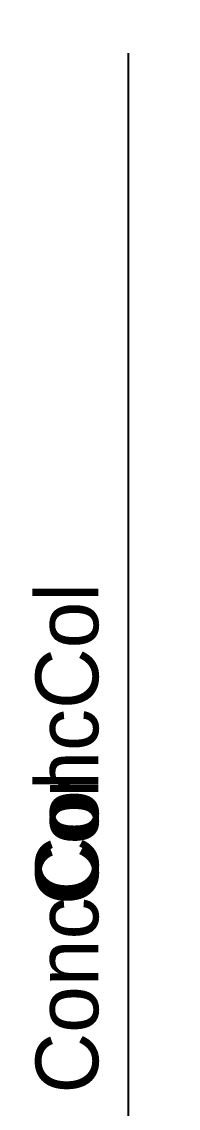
# Model space of a CAD drawing. Extents: x -38 to 2998, y -195 to 11529.
# Drawn here: x 356.8 to 371.8, y 2599.2 to 2703 of the extents above; entities that cross this region are included whole.
import ezdxf
from ezdxf.enums import TextEntityAlignment as Align

# ---------------------------------------------------------------- set-up
doc = ezdxf.new("R2010")
doc.units = 0
doc.header["$MEASUREMENT"] = 0
doc.layers.get('0').update_dxf_attribs({"linetype": 'CONTINUOUS'})
for name, color, linetype in [('CENTERLINES', 7, 'CONTINUOUS'), ('DIMENSIONS', 4, 'CONTINUOUS'), ('TEXT', 5, 'CONTINUOUS')]:
    doc.layers.add(name, color=color, linetype=linetype)
doc.dimstyles.get("Standard").update_dxf_attribs({"dimtxt": 0.18, "dimasz": 0.18, "dimexe": 0.18, "dimexo": 0.0625, "dimgap": 0.09, "dimtad": 0, "dimtih": 1, "dimtoh": 1, "dimdec": 4, "dimzin": 0, "dimtxsty": 'STANDARD', "dimcen": 0.09, "dimazin": 3, "dimtfac": 1, "dimtdec": 4, "dimtofl": 0, "dimtmove": 0, "dimatfit": 3, "dimtolj": 1, "dimtzin": 0})

# ---------------------------------------------------------------- blocks, each defined once
blk = doc.blocks.new('*D7740')
at = {"color": 1, "linetype": 'BYBLOCK'}
for points in [[(260.77, 2710.77), (259.71, 2709.71), (252.28, 2702.29), (251.22, 2701.23)], [(371.77, 2710.77), (370.71, 2709.71), (363.28, 2702.29), (362.22, 2701.23)]]:
    blk.add_solid(points, dxfattribs=at)
at = {"layer": 'DIMENSIONS', "color": 9, "linetype": 'BYBLOCK'}
for p, q in [((256, 2706), (256, 2724)), ((367, 2706), (367, 2724))]:
    blk.add_line(p, q, dxfattribs=at)
at = {"layer": 'DIMENSIONS', "color": 0, "linetype": 'BYBLOCK'}
blk.add_line((256, 2706), (367, 2706), dxfattribs=at)
at = {"layer": 'DIMENSIONS', "color": 0, "linetype": 'BYBLOCK', "insert": (311.5, 2718), "char_height": 6, "attachment_point": 5}
blk.add_mtext("\\A1; 9' -3''", dxfattribs=at)

msp = doc.modelspace()

# ---------------------------------------------------------------- linework, layer by layer
at = {"layer": 'CENTERLINES', "color": 0, "linetype": 'CONTINUOUS'}
for p, q in [((366.996, 2568), (366.996, 2700)), ((366.996, 2568), (366.996, 2700)), ((366.996, 2568), (366.996, 2700)), ((366.996, 2544), (366.996, 2688))]:
    msp.add_line(p, q, dxfattribs=at)

# ---------------------------------------------------------------- texts
at = {"layer": 'TEXT', "color": 0}
for p in [(360.996, 2634), (360.996, 2634), (360.996, 2634), (360.996, 2616)]:
    msp.add_text('ConcCol', height=6, rotation=90, dxfattribs=at).set_placement(p, align=Align.MIDDLE)

# ---------------------------------------------------------------- dimensions: what is measured, and where the dimension line sits
at = {"layer": 'DIMENSIONS'}
dim = msp.add_linear_dim(base=(366.996, 2706), p1=(255.996, 2694), p2=(366.996, 2694), dimstyle='STANDARD', dxfattribs=at)
dim.commit()
dim.dimension.update_dxf_attribs({"geometry": '*D7740', "text_midpoint": (311.496, 2694)})

doc.saveas('drawing.dxf')
